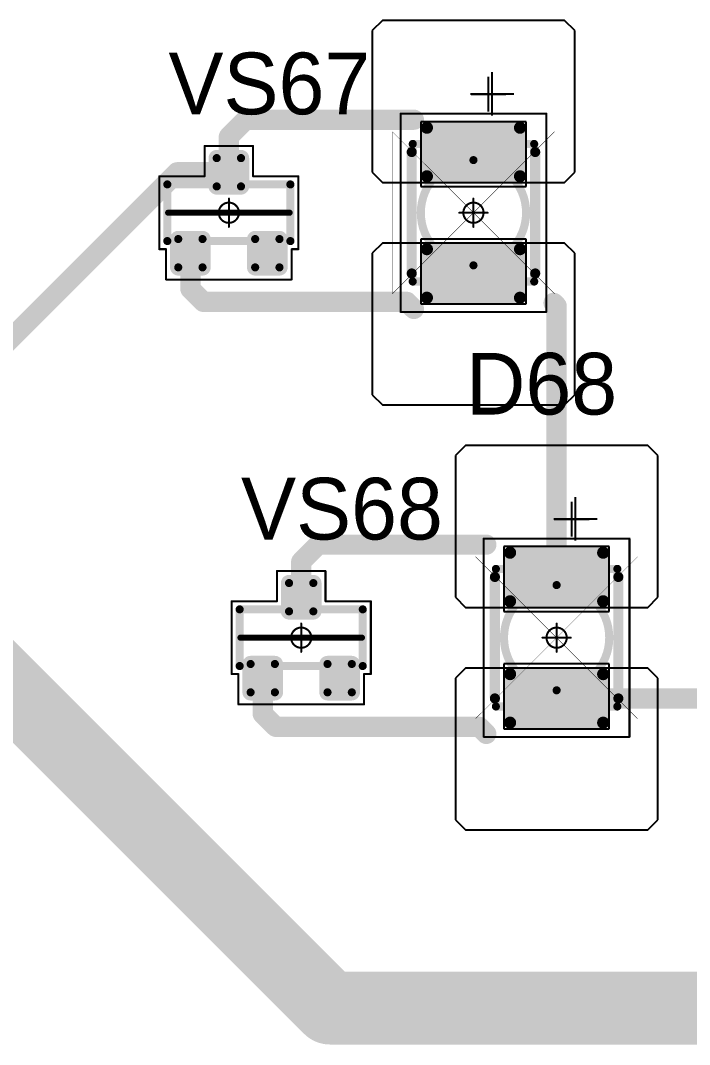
# Model space of a CAD drawing. Header units: millimetres. Extents: x 0 to 395, y 0 to 190.
# Drawn here: x 238.76 to 255.28, y 14.98 to 40.28 of the extents above; entities that cross this region are included whole.
import ezdxf

# ---------------------------------------------------------------- set-up
doc = ezdxf.new("R2010")
doc.units = ezdxf.units.MM
for name, color, linetype in [('Mechanical13', 56, 'Continuous'), ('Mechanical15', 56, 'Continuous'), ('Mechanical5', 56, 'Continuous'), ('TopLayer', 1, 'Continuous'), ('TopOverlay', 2, 'Continuous'), ('TopPaste', 8, 'Continuous'), ('TopSolder', 216, 'Continuous')]:
    doc.layers.add(name, color=color, linetype=linetype)

# ---------------------------------------------------------------- blocks, each defined once
blk = doc.blocks.new('SOT23_1116')
at = {"layer": 'Mechanical13', "const_width": 0.2}
for points in [[(-0.7, 1.52), (0.7, 1.52)], [(-0.7, 1.52), (-0.7, -1.52)], [(0.7, 1.52), (0.7, -1.52)], [(-0.7, -1.52), (0.7, -1.52)]]:
    blk.add_lwpolyline(points, dxfattribs=at)
at = {"layer": 'Mechanical13', "const_width": 0.1}
for points in [[(-0.75, 1.52, 1), (-0.65, 1.52, 1)], [(-0.75, 1.52, 1), (-0.65, 1.52, 1)], [(0.65, 1.52, 1), (0.75, 1.52, 1)], [(0.65, 1.52, 1), (0.75, 1.52, 1)], [(-0.75, -1.52, 1), (-0.65, -1.52, 1)], [(-0.75, -1.52, 1), (-0.65, -1.52, 1)], [(0.65, -1.52, 1), (0.75, -1.52, 1)], [(0.65, -1.52, 1), (0.75, -1.52, 1)]]:
    blk.add_lwpolyline(points, format="xyb", close=True, dxfattribs=at)
at = {"layer": 'Mechanical15', "const_width": 0.05}
for points in [[(-1.65, 1.55), (-1.65, -1.55)], [(-1.65, 1.55), (-0.9, 1.55)], [(-0.9, 1.72), (-0.9, 1.55)], [(-0.9, 1.72), (0.9, 1.72)], [(0.9, 1.72), (0.9, 0.6)], [(0.9, 0.6), (1.65, 0.6)], [(1.65, 0.6), (1.65, -0.6)], [(0, 0.35), (0, -0.35)], [(-0.35, 0), (0.35, 0)], [(0.9, -0.6), (1.65, -0.6)], [(0.9, -0.6), (0.9, -1.72)], [(-1.65, -1.55), (-0.9, -1.55)], [(-0.9, -1.55), (-0.9, -1.72)], [(-0.9, -1.72), (0.9, -1.72)]]:
    blk.add_lwpolyline(points, dxfattribs=at)
at = {"layer": 'Mechanical15'}
for points, const_width in [([(-1.662, 1.55, 1), (-1.637, 1.55, 1)], 0.025), ([(-1.662, 1.55, 1), (-1.637, 1.55, 1)], 0.025), ([(-0.913, 1.72, 1), (-0.888, 1.72, 1)], 0.025), ([(-0.913, 1.72, 1), (-0.888, 1.72, 1)], 0.025), ([(-0.913, 1.55, 1), (-0.888, 1.55, 1)], 0.025), ([(-0.913, 1.55, 1), (-0.888, 1.55, 1)], 0.025), ([(0.888, 1.72, 1), (0.913, 1.72, 1)], 0.025), ([(0.888, 1.72, 1), (0.913, 1.72, 1)], 0.025), ([(0.888, 0.6, 1), (0.913, 0.6, 1)], 0.025), ([(0.888, 0.6, 1), (0.913, 0.6, 1)], 0.025), ([(1.637, 0.6, 1), (1.662, 0.6, 1)], 0.025), ([(1.637, 0.6, 1), (1.662, 0.6, 1)], 0.025), ([(0.25, 0, 1), (-0.25, 0, 1)], 0.05), ([(-0.012, 0.35, 1), (0.012, 0.35, 1)], 0.025), ([(-0.362, 0, 1), (-0.337, 0, 1)], 0.025), ([(-0.262, 0, 1), (-0.238, 0, 1)], 0.025), ([(0.238, 0, 1), (0.262, 0, 1)], 0.025), ([(0.337, 0, 1), (0.362, 0, 1)], 0.025), ([(-0.012, -0.35, 1), (0.012, -0.35, 1)], 0.025), ([(0.888, -0.6, 1), (0.913, -0.6, 1)], 0.025), ([(0.888, -0.6, 1), (0.913, -0.6, 1)], 0.025), ([(1.637, -0.6, 1), (1.662, -0.6, 1)], 0.025), ([(1.637, -0.6, 1), (1.662, -0.6, 1)], 0.025), ([(-1.662, -1.55, 1), (-1.637, -1.55, 1)], 0.025), ([(-1.662, -1.55, 1), (-1.637, -1.55, 1)], 0.025), ([(-0.913, -1.55, 1), (-0.888, -1.55, 1)], 0.025), ([(-0.913, -1.55, 1), (-0.888, -1.55, 1)], 0.025), ([(-0.913, -1.72, 1), (-0.888, -1.72, 1)], 0.025), ([(-0.913, -1.72, 1), (-0.888, -1.72, 1)], 0.025), ([(0.888, -1.72, 1), (0.913, -1.72, 1)], 0.025), ([(0.888, -1.72, 1), (0.913, -1.72, 1)], 0.025)]:
    blk.add_lwpolyline(points, format="xyb", close=True, dxfattribs=dict(at, const_width=const_width))
at = {"layer": 'TopLayer', "const_width": 0.1}
for points in [[(-1.4, 1.25, 1), (-1.3, 1.25, 1)], [(-0.7, 1.25, 1), (-0.6, 1.25, 1)], [(-1.4, 0.65, 1), (-1.3, 0.65, 1)], [(-0.7, 0.65, 1), (-0.6, 0.65, 1)], [(0.6, 0.3, 1), (0.7, 0.3, 1)], [(1.3, 0.3, 1), (1.4, 0.3, 1)], [(0.6, -0.3, 1), (0.7, -0.3, 1)], [(1.3, -0.3, 1), (1.4, -0.3, 1)], [(-1.4, -0.65, 1), (-1.3, -0.65, 1)], [(-0.7, -0.65, 1), (-0.6, -0.65, 1)], [(-1.4, -1.25, 1), (-1.3, -1.25, 1)], [(-0.7, -1.25, 1), (-0.6, -1.25, 1)]]:
    blk.add_lwpolyline(points, format="xyb", close=True, dxfattribs=at)
at = {"layer": 'TopLayer'}
for points in [[(-1.35, 1.35), (-1.35, 0.55), (-0.65, 1.35), (-0.65, 0.55)], [(-1.45, 1.25), (-1.45, 0.65), (-0.55, 1.25), (-0.55, 0.65)], [(0.55, 0.3), (0.55, -0.3), (1.45, 0.3), (1.45, -0.3)], [(0.65, 0.4), (0.65, -0.4), (1.35, 0.4), (1.35, -0.4)], [(-1.45, -0.65), (-1.45, -1.25), (-0.55, -0.65), (-0.55, -1.25)], [(-1.35, -0.55), (-1.35, -1.35), (-0.65, -0.55), (-0.65, -1.35)]]:
    blk.add_solid(points, dxfattribs=at)
at = {"layer": 'TopOverlay', "const_width": 0.15}
blk.add_lwpolyline([(0, 1.5), (0, -1.5)], dxfattribs=at)
at = {"layer": 'TopOverlay', "const_width": 0.075}
for points in [[(-0.038, 1.5, 1), (0.038, 1.5, 1)], [(-0.038, -1.5, 1), (0.038, -1.5, 1)]]:
    blk.add_lwpolyline(points, format="xyb", close=True, dxfattribs=at)
at = {"layer": 'TopPaste', "const_width": 0.075}
for points in [[(-1.387, 1.25, 1), (-1.313, 1.25, 1)], [(-0.687, 1.25, 1), (-0.613, 1.25, 1)], [(-1.387, 0.65, 1), (-1.313, 0.65, 1)], [(-0.687, 0.65, 1), (-0.613, 0.65, 1)], [(0.613, 0.3, 1), (0.687, 0.3, 1)], [(1.313, 0.3, 1), (1.387, 0.3, 1)], [(0.613, -0.3, 1), (0.687, -0.3, 1)], [(1.313, -0.3, 1), (1.387, -0.3, 1)], [(-1.387, -0.65, 1), (-1.313, -0.65, 1)], [(-0.687, -0.65, 1), (-0.613, -0.65, 1)], [(-1.387, -1.25, 1), (-1.313, -1.25, 1)], [(-0.687, -1.25, 1), (-0.613, -1.25, 1)]]:
    blk.add_lwpolyline(points, format="xyb", close=True, dxfattribs=at)
at = {"layer": 'TopPaste'}
for points in [[(-1.35, 1.325), (-1.35, 0.575), (-0.65, 1.325), (-0.65, 0.575)], [(-1.425, 1.25), (-1.425, 0.65), (-0.575, 1.25), (-0.575, 0.65)], [(0.575, 0.3), (0.575, -0.3), (1.425, 0.3), (1.425, -0.3)], [(0.65, 0.375), (0.65, -0.375), (1.35, 0.375), (1.35, -0.375)], [(-1.425, -0.65), (-1.425, -1.25), (-0.575, -0.65), (-0.575, -1.25)], [(-1.35, -0.575), (-1.35, -1.325), (-0.65, -0.575), (-0.65, -1.325)]]:
    blk.add_solid(points, dxfattribs=at)
at = {"layer": 'TopSolder', "const_width": 0.202}
for points in [[(-1.451, 1.25, 1), (-1.249, 1.25, 1)], [(-0.751, 1.25, 1), (-0.549, 1.25, 1)], [(-1.451, 0.65, 1), (-1.249, 0.65, 1)], [(-0.751, 0.65, 1), (-0.549, 0.65, 1)], [(0.549, 0.3, 1), (0.751, 0.3, 1)], [(1.249, 0.3, 1), (1.451, 0.3, 1)], [(0.549, -0.3, 1), (0.751, -0.3, 1)], [(1.249, -0.3, 1), (1.451, -0.3, 1)], [(-1.451, -0.65, 1), (-1.249, -0.65, 1)], [(-0.751, -0.65, 1), (-0.549, -0.65, 1)], [(-1.451, -1.25, 1), (-1.249, -1.25, 1)], [(-0.751, -1.25, 1), (-0.549, -1.25, 1)]]:
    blk.add_lwpolyline(points, format="xyb", close=True, dxfattribs=at)
at = {"layer": 'TopSolder'}
for points in [[(-1.35, 1.452), (-1.35, 0.448), (-0.65, 1.452), (-0.65, 0.448)], [(-1.552, 1.25), (-1.552, 0.65), (-0.448, 1.25), (-0.448, 0.65)], [(0.448, 0.3), (0.448, -0.3), (1.552, 0.3), (1.552, -0.3)], [(0.65, 0.502), (0.65, -0.502), (1.35, 0.502), (1.35, -0.502)], [(-1.35, -0.448), (-1.35, -1.452), (-0.65, -0.448), (-0.65, -1.452)], [(-1.552, -0.65), (-1.552, -1.25), (-0.448, -0.65), (-0.448, -1.25)]]:
    blk.add_solid(points, dxfattribs=at)
blk = doc.blocks.new('SOT23_1117')
at = {"layer": 'Mechanical13', "const_width": 0.2}
for points in [[(-0.7, 1.52), (0.7, 1.52)], [(-0.7, 1.52), (-0.7, -1.52)], [(0.7, 1.52), (0.7, -1.52)], [(-0.7, -1.52), (0.7, -1.52)]]:
    blk.add_lwpolyline(points, dxfattribs=at)
at = {"layer": 'Mechanical13', "const_width": 0.1}
for points in [[(-0.75, 1.52, 1), (-0.65, 1.52, 1)], [(-0.75, 1.52, 1), (-0.65, 1.52, 1)], [(0.65, 1.52, 1), (0.75, 1.52, 1)], [(0.65, 1.52, 1), (0.75, 1.52, 1)], [(-0.75, -1.52, 1), (-0.65, -1.52, 1)], [(-0.75, -1.52, 1), (-0.65, -1.52, 1)], [(0.65, -1.52, 1), (0.75, -1.52, 1)], [(0.65, -1.52, 1), (0.75, -1.52, 1)]]:
    blk.add_lwpolyline(points, format="xyb", close=True, dxfattribs=at)
at = {"layer": 'Mechanical15', "const_width": 0.05}
for points in [[(-1.65, 1.55), (-1.65, -1.55)], [(-1.65, 1.55), (-0.9, 1.55)], [(-0.9, 1.72), (-0.9, 1.55)], [(-0.9, 1.72), (0.9, 1.72)], [(0.9, 1.72), (0.9, 0.6)], [(0.9, 0.6), (1.65, 0.6)], [(1.65, 0.6), (1.65, -0.6)], [(0, 0.35), (0, -0.35)], [(-0.35, 0), (0.35, 0)], [(0.9, -0.6), (1.65, -0.6)], [(0.9, -0.6), (0.9, -1.72)], [(-1.65, -1.55), (-0.9, -1.55)], [(-0.9, -1.55), (-0.9, -1.72)], [(-0.9, -1.72), (0.9, -1.72)]]:
    blk.add_lwpolyline(points, dxfattribs=at)
at = {"layer": 'Mechanical15'}
for points, const_width in [([(-1.662, 1.55, 1), (-1.637, 1.55, 1)], 0.025), ([(-1.662, 1.55, 1), (-1.637, 1.55, 1)], 0.025), ([(-0.913, 1.72, 1), (-0.888, 1.72, 1)], 0.025), ([(-0.913, 1.72, 1), (-0.888, 1.72, 1)], 0.025), ([(-0.913, 1.55, 1), (-0.888, 1.55, 1)], 0.025), ([(-0.913, 1.55, 1), (-0.888, 1.55, 1)], 0.025), ([(0.888, 1.72, 1), (0.913, 1.72, 1)], 0.025), ([(0.888, 1.72, 1), (0.913, 1.72, 1)], 0.025), ([(0.888, 0.6, 1), (0.913, 0.6, 1)], 0.025), ([(0.888, 0.6, 1), (0.913, 0.6, 1)], 0.025), ([(1.637, 0.6, 1), (1.662, 0.6, 1)], 0.025), ([(1.637, 0.6, 1), (1.662, 0.6, 1)], 0.025), ([(0.25, 0, 1), (-0.25, 0, 1)], 0.05), ([(-0.012, 0.35, 1), (0.012, 0.35, 1)], 0.025), ([(-0.362, 0, 1), (-0.337, 0, 1)], 0.025), ([(-0.262, 0, 1), (-0.238, 0, 1)], 0.025), ([(0.238, 0, 1), (0.262, 0, 1)], 0.025), ([(0.337, 0, 1), (0.362, 0, 1)], 0.025), ([(-0.012, -0.35, 1), (0.012, -0.35, 1)], 0.025), ([(0.888, -0.6, 1), (0.913, -0.6, 1)], 0.025), ([(0.888, -0.6, 1), (0.913, -0.6, 1)], 0.025), ([(1.637, -0.6, 1), (1.662, -0.6, 1)], 0.025), ([(1.637, -0.6, 1), (1.662, -0.6, 1)], 0.025), ([(-1.662, -1.55, 1), (-1.637, -1.55, 1)], 0.025), ([(-1.662, -1.55, 1), (-1.637, -1.55, 1)], 0.025), ([(-0.913, -1.55, 1), (-0.888, -1.55, 1)], 0.025), ([(-0.913, -1.55, 1), (-0.888, -1.55, 1)], 0.025), ([(-0.913, -1.72, 1), (-0.888, -1.72, 1)], 0.025), ([(-0.913, -1.72, 1), (-0.888, -1.72, 1)], 0.025), ([(0.888, -1.72, 1), (0.913, -1.72, 1)], 0.025), ([(0.888, -1.72, 1), (0.913, -1.72, 1)], 0.025)]:
    blk.add_lwpolyline(points, format="xyb", close=True, dxfattribs=dict(at, const_width=const_width))
at = {"layer": 'TopLayer', "const_width": 0.1}
for points in [[(-1.4, 1.25, 1), (-1.3, 1.25, 1)], [(-0.7, 1.25, 1), (-0.6, 1.25, 1)], [(-1.4, 0.65, 1), (-1.3, 0.65, 1)], [(-0.7, 0.65, 1), (-0.6, 0.65, 1)], [(0.6, 0.3, 1), (0.7, 0.3, 1)], [(1.3, 0.3, 1), (1.4, 0.3, 1)], [(0.6, -0.3, 1), (0.7, -0.3, 1)], [(1.3, -0.3, 1), (1.4, -0.3, 1)], [(-1.4, -0.65, 1), (-1.3, -0.65, 1)], [(-0.7, -0.65, 1), (-0.6, -0.65, 1)], [(-1.4, -1.25, 1), (-1.3, -1.25, 1)], [(-0.7, -1.25, 1), (-0.6, -1.25, 1)]]:
    blk.add_lwpolyline(points, format="xyb", close=True, dxfattribs=at)
at = {"layer": 'TopLayer'}
for points in [[(-1.35, 1.35), (-1.35, 0.55), (-0.65, 1.35), (-0.65, 0.55)], [(-1.45, 1.25), (-1.45, 0.65), (-0.55, 1.25), (-0.55, 0.65)], [(0.55, 0.3), (0.55, -0.3), (1.45, 0.3), (1.45, -0.3)], [(0.65, 0.4), (0.65, -0.4), (1.35, 0.4), (1.35, -0.4)], [(-1.45, -0.65), (-1.45, -1.25), (-0.55, -0.65), (-0.55, -1.25)], [(-1.35, -0.55), (-1.35, -1.35), (-0.65, -0.55), (-0.65, -1.35)]]:
    blk.add_solid(points, dxfattribs=at)
at = {"layer": 'TopOverlay', "const_width": 0.15}
blk.add_lwpolyline([(0, 1.5), (0, -1.5)], dxfattribs=at)
at = {"layer": 'TopOverlay', "const_width": 0.075}
for points in [[(-0.038, 1.5, 1), (0.038, 1.5, 1)], [(-0.038, -1.5, 1), (0.038, -1.5, 1)]]:
    blk.add_lwpolyline(points, format="xyb", close=True, dxfattribs=at)
at = {"layer": 'TopPaste', "const_width": 0.075}
for points in [[(-1.387, 1.25, 1), (-1.313, 1.25, 1)], [(-0.687, 1.25, 1), (-0.613, 1.25, 1)], [(-1.387, 0.65, 1), (-1.313, 0.65, 1)], [(-0.687, 0.65, 1), (-0.613, 0.65, 1)], [(0.613, 0.3, 1), (0.687, 0.3, 1)], [(1.313, 0.3, 1), (1.387, 0.3, 1)], [(0.613, -0.3, 1), (0.687, -0.3, 1)], [(1.313, -0.3, 1), (1.387, -0.3, 1)], [(-1.387, -0.65, 1), (-1.313, -0.65, 1)], [(-0.687, -0.65, 1), (-0.613, -0.65, 1)], [(-1.387, -1.25, 1), (-1.313, -1.25, 1)], [(-0.687, -1.25, 1), (-0.613, -1.25, 1)]]:
    blk.add_lwpolyline(points, format="xyb", close=True, dxfattribs=at)
at = {"layer": 'TopPaste'}
for points in [[(-1.35, 1.325), (-1.35, 0.575), (-0.65, 1.325), (-0.65, 0.575)], [(-1.425, 1.25), (-1.425, 0.65), (-0.575, 1.25), (-0.575, 0.65)], [(0.575, 0.3), (0.575, -0.3), (1.425, 0.3), (1.425, -0.3)], [(0.65, 0.375), (0.65, -0.375), (1.35, 0.375), (1.35, -0.375)], [(-1.425, -0.65), (-1.425, -1.25), (-0.575, -0.65), (-0.575, -1.25)], [(-1.35, -0.575), (-1.35, -1.325), (-0.65, -0.575), (-0.65, -1.325)]]:
    blk.add_solid(points, dxfattribs=at)
at = {"layer": 'TopSolder', "const_width": 0.202}
for points in [[(-1.451, 1.25, 1), (-1.249, 1.25, 1)], [(-0.751, 1.25, 1), (-0.549, 1.25, 1)], [(-1.451, 0.65, 1), (-1.249, 0.65, 1)], [(-0.751, 0.65, 1), (-0.549, 0.65, 1)], [(0.549, 0.3, 1), (0.751, 0.3, 1)], [(1.249, 0.3, 1), (1.451, 0.3, 1)], [(0.549, -0.3, 1), (0.751, -0.3, 1)], [(1.249, -0.3, 1), (1.451, -0.3, 1)], [(-1.451, -0.65, 1), (-1.249, -0.65, 1)], [(-0.751, -0.65, 1), (-0.549, -0.65, 1)], [(-1.451, -1.25, 1), (-1.249, -1.25, 1)], [(-0.751, -1.25, 1), (-0.549, -1.25, 1)]]:
    blk.add_lwpolyline(points, format="xyb", close=True, dxfattribs=at)
at = {"layer": 'TopSolder'}
for points in [[(-1.35, 1.452), (-1.35, 0.448), (-0.65, 1.452), (-0.65, 0.448)], [(-1.552, 1.25), (-1.552, 0.65), (-0.448, 1.25), (-0.448, 0.65)], [(0.448, 0.3), (0.448, -0.3), (1.552, 0.3), (1.552, -0.3)], [(0.65, 0.502), (0.65, -0.502), (1.35, 0.502), (1.35, -0.502)], [(-1.35, -0.448), (-1.35, -1.452), (-0.65, -0.448), (-0.65, -1.452)], [(-1.552, -0.65), (-1.552, -1.25), (-0.448, -0.65), (-0.448, -1.25)]]:
    blk.add_solid(points, dxfattribs=at)
blk = doc.blocks.new('T66G_4_1265')
at = {"layer": 'Mechanical13'}
for p, q in [((2.936, 0.071), (2.936, -1)), ((2.4, -0.464), (3.471, -0.464))]:
    blk.add_line(p, q, dxfattribs=at)
at = {"layer": 'Mechanical13', "const_width": 0.2}
for points in [[(-1.7, 1.5), (1.7, 1.5)], [(-1.7, 1.5), (-1.7, -1.5)], [(1.7, 1.5), (1.7, -1.5)], [(-1.7, -1.5), (1.7, -1.5)]]:
    blk.add_lwpolyline(points, dxfattribs=at)
at = {"layer": 'Mechanical13'}
for points, const_width in [([(-1.75, 1.5, 1), (-1.65, 1.5, 1)], 0.1), ([(-1.75, 1.5, 1), (-1.65, 1.5, 1)], 0.1), ([(1.65, 1.5, 1), (1.75, 1.5, 1)], 0.1), ([(1.65, 1.5, 1), (1.75, 1.5, 1)], 0.1), ([(1.3, 0, 1), (-1.3, 0, 1)], 0.2), ([(-1.35, 0, 1), (-1.25, 0, 1)], 0.1), ([(1.25, 0, 1), (1.35, 0, 1)], 0.1), ([(-1.75, -1.5, 1), (-1.65, -1.5, 1)], 0.1), ([(-1.75, -1.5, 1), (-1.65, -1.5, 1)], 0.1), ([(1.65, -1.5, 1), (1.75, -1.5, 1)], 0.1), ([(1.65, -1.5, 1), (1.75, -1.5, 1)], 0.1)]:
    blk.add_lwpolyline(points, format="xyb", close=True, dxfattribs=dict(at, const_width=const_width))
at = {"layer": 'Mechanical15', "const_width": 0.05}
for points in [[(-2.45, 1.8), (-2.45, -1.8)], [(-2.45, 1.8), (2.45, 1.8)], [(2.45, 1.8), (2.45, -1.8)], [(0, 0.35), (0, -0.35)], [(-0.35, 0), (0.35, 0)], [(-2.45, -1.8), (2.45, -1.8)]]:
    blk.add_lwpolyline(points, dxfattribs=at)
at = {"layer": 'Mechanical15'}
for points, const_width in [([(-2.462, 1.8, 1), (-2.438, 1.8, 1)], 0.025), ([(-2.462, 1.8, 1), (-2.438, 1.8, 1)], 0.025), ([(2.438, 1.8, 1), (2.462, 1.8, 1)], 0.025), ([(2.438, 1.8, 1), (2.462, 1.8, 1)], 0.025), ([(0.25, 0, 1), (-0.25, 0, 1)], 0.05), ([(-0.012, 0.35, 1), (0.012, 0.35, 1)], 0.025), ([(-0.362, 0, 1), (-0.337, 0, 1)], 0.025), ([(-0.262, 0, 1), (-0.238, 0, 1)], 0.025), ([(0.238, 0, 1), (0.262, 0, 1)], 0.025), ([(0.337, 0, 1), (0.362, 0, 1)], 0.025), ([(-0.012, -0.35, 1), (0.012, -0.35, 1)], 0.025), ([(-2.462, -1.8, 1), (-2.438, -1.8, 1)], 0.025), ([(-2.462, -1.8, 1), (-2.438, -1.8, 1)], 0.025), ([(2.438, -1.8, 1), (2.462, -1.8, 1)], 0.025), ([(2.438, -1.8, 1), (2.462, -1.8, 1)], 0.025)]:
    blk.add_lwpolyline(points, format="xyb", close=True, dxfattribs=dict(at, const_width=const_width))
at = {"layer": 'TopLayer'}
for p, q in [((-4.5, 2.5), (-4.75, 2.25)), ((-1, 2.5), (-4.5, 2.5)), ((-0.75, 2.25), (-1, 2.5)), ((1, 2.5), (0.75, 2.25)), ((4.5, 2.5), (1, 2.5)), ((4.75, 2.25), (4.5, 2.5)), ((-4.75, 2.25), (-4.75, -2.25)), ((-0.75, -2.25), (-0.75, 2.25)), ((0.75, 2.25), (0.75, -2.25)), ((4.75, -2.25), (4.75, 2.25)), ((-4.75, -2.25), (-4.5, -2.5)), ((-1, -2.5), (-0.75, -2.25)), ((0.75, -2.25), (1, -2.5)), ((4.5, -2.5), (4.75, -2.25)), ((-4.5, -2.5), (-1, -2.5)), ((1, -2.5), (4.5, -2.5))]:
    blk.add_line(p, q, dxfattribs=at)
at = {"layer": 'TopLayer', "const_width": 0.15}
for points in [[(-2.175, 1.15, 1), (-2.025, 1.15, 1)], [(-0.975, 1.15, 1), (-0.825, 1.15, 1)], [(0.825, 1.15, 1), (0.975, 1.15, 1)], [(2.025, 1.15, 1), (2.175, 1.15, 1)], [(-2.175, -1.15, 1), (-2.025, -1.15, 1)], [(-0.975, -1.15, 1), (-0.825, -1.15, 1)], [(0.825, -1.15, 1), (0.975, -1.15, 1)], [(2.025, -1.15, 1), (2.175, -1.15, 1)]]:
    blk.add_lwpolyline(points, format="xyb", close=True, dxfattribs=at)
at = {"layer": 'TopLayer'}
for points in [[(-0.9, 1.3), (-2.1, 1.3), (-0.9, -1.3), (-2.1, -1.3)], [(2.1, 1.3), (0.9, 1.3), (2.1, -1.3), (0.9, -1.3)], [(-0.75, 1.15), (-2.25, 1.15), (-0.75, -1.15), (-2.25, -1.15)], [(2.25, 1.15), (0.75, 1.15), (2.25, -1.15), (0.75, -1.15)]]:
    blk.add_solid(points, dxfattribs=at)
at = {"layer": 'TopOverlay'}
for p, q in [((2.928, 0.057), (2.928, -0.8)), ((2.5, -0.372), (3.357, -0.372))]:
    blk.add_line(p, q, dxfattribs=at)
at = {"layer": 'TopOverlay', "const_width": 0.25}
for points in [[(-1.5, 1.525), (1.5, 1.525)], [(-1.5, -1.525), (1.5, -1.525)]]:
    blk.add_lwpolyline(points, dxfattribs=at)
at = {"layer": 'TopOverlay', "const_width": 0.125}
for points in [[(-1.562, 1.525, 1), (-1.438, 1.525, 1)], [(1.438, 1.525, 1), (1.562, 1.525, 1)], [(-1.562, -1.525, 1), (-1.438, -1.525, 1)], [(1.438, -1.525, 1), (1.562, -1.525, 1)]]:
    blk.add_lwpolyline(points, format="xyb", close=True, dxfattribs=at)
at = {"layer": 'TopPaste', "const_width": 0.125}
for points in [[(-2.163, 1.15, 1), (-2.038, 1.15, 1)], [(-0.963, 1.15, 1), (-0.838, 1.15, 1)], [(0.838, 1.15, 1), (0.963, 1.15, 1)], [(2.038, 1.15, 1), (2.163, 1.15, 1)], [(-2.163, -1.15, 1), (-2.038, -1.15, 1)], [(-0.963, -1.15, 1), (-0.838, -1.15, 1)], [(0.838, -1.15, 1), (0.963, -1.15, 1)], [(2.038, -1.15, 1), (2.163, -1.15, 1)]]:
    blk.add_lwpolyline(points, format="xyb", close=True, dxfattribs=at)
at = {"layer": 'TopPaste'}
for points in [[(-0.9, 1.275), (-2.1, 1.275), (-0.9, -1.275), (-2.1, -1.275)], [(2.1, 1.275), (0.9, 1.275), (2.1, -1.275), (0.9, -1.275)], [(-0.775, 1.15), (-2.225, 1.15), (-0.775, -1.15), (-2.225, -1.15)], [(2.225, 1.15), (0.775, 1.15), (2.225, -1.15), (0.775, -1.15)]]:
    blk.add_solid(points, dxfattribs=at)
at = {"layer": 'TopSolder'}
for p, q in [((-2.25, 1.3), (-2.25, -1.3)), ((-0.65, 1.3), (-2.25, 1.3)), ((-0.65, -1.3), (-0.65, 1.3)), ((0.65, 1.3), (0.65, -1.3)), ((2.25, 1.3), (0.65, 1.3)), ((2.25, -1.3), (2.25, 1.3)), ((-2.25, -1.3), (-0.65, -1.3)), ((0.65, -1.3), (2.25, -1.3))]:
    blk.add_line(p, q, dxfattribs=at)
blk = doc.blocks.new('T66G_4_1266')
at = {"layer": 'Mechanical13'}
for p, q in [((2.936, 0.071), (2.936, -1)), ((2.4, -0.464), (3.471, -0.464))]:
    blk.add_line(p, q, dxfattribs=at)
at = {"layer": 'Mechanical13', "const_width": 0.2}
for points in [[(-1.7, 1.5), (1.7, 1.5)], [(-1.7, 1.5), (-1.7, -1.5)], [(1.7, 1.5), (1.7, -1.5)], [(-1.7, -1.5), (1.7, -1.5)]]:
    blk.add_lwpolyline(points, dxfattribs=at)
at = {"layer": 'Mechanical13'}
for points, const_width in [([(-1.75, 1.5, 1), (-1.65, 1.5, 1)], 0.1), ([(-1.75, 1.5, 1), (-1.65, 1.5, 1)], 0.1), ([(1.65, 1.5, 1), (1.75, 1.5, 1)], 0.1), ([(1.65, 1.5, 1), (1.75, 1.5, 1)], 0.1), ([(1.3, 0, 1), (-1.3, 0, 1)], 0.2), ([(-1.35, 0, 1), (-1.25, 0, 1)], 0.1), ([(1.25, 0, 1), (1.35, 0, 1)], 0.1), ([(-1.75, -1.5, 1), (-1.65, -1.5, 1)], 0.1), ([(-1.75, -1.5, 1), (-1.65, -1.5, 1)], 0.1), ([(1.65, -1.5, 1), (1.75, -1.5, 1)], 0.1), ([(1.65, -1.5, 1), (1.75, -1.5, 1)], 0.1)]:
    blk.add_lwpolyline(points, format="xyb", close=True, dxfattribs=dict(at, const_width=const_width))
at = {"layer": 'Mechanical15', "const_width": 0.05}
for points in [[(-2.45, 1.8), (-2.45, -1.8)], [(-2.45, 1.8), (2.45, 1.8)], [(2.45, 1.8), (2.45, -1.8)], [(0, 0.35), (0, -0.35)], [(-0.35, 0), (0.35, 0)], [(-2.45, -1.8), (2.45, -1.8)]]:
    blk.add_lwpolyline(points, dxfattribs=at)
at = {"layer": 'Mechanical15'}
for points, const_width in [([(-2.462, 1.8, 1), (-2.438, 1.8, 1)], 0.025), ([(-2.462, 1.8, 1), (-2.438, 1.8, 1)], 0.025), ([(2.438, 1.8, 1), (2.462, 1.8, 1)], 0.025), ([(2.438, 1.8, 1), (2.462, 1.8, 1)], 0.025), ([(0.25, 0, 1), (-0.25, 0, 1)], 0.05), ([(-0.012, 0.35, 1), (0.012, 0.35, 1)], 0.025), ([(-0.362, 0, 1), (-0.337, 0, 1)], 0.025), ([(-0.262, 0, 1), (-0.238, 0, 1)], 0.025), ([(0.238, 0, 1), (0.262, 0, 1)], 0.025), ([(0.337, 0, 1), (0.362, 0, 1)], 0.025), ([(-0.012, -0.35, 1), (0.012, -0.35, 1)], 0.025), ([(-2.462, -1.8, 1), (-2.438, -1.8, 1)], 0.025), ([(-2.462, -1.8, 1), (-2.438, -1.8, 1)], 0.025), ([(2.438, -1.8, 1), (2.462, -1.8, 1)], 0.025), ([(2.438, -1.8, 1), (2.462, -1.8, 1)], 0.025)]:
    blk.add_lwpolyline(points, format="xyb", close=True, dxfattribs=dict(at, const_width=const_width))
at = {"layer": 'TopLayer'}
for p, q in [((-4.5, 2.5), (-4.75, 2.25)), ((-1, 2.5), (-4.5, 2.5)), ((-0.75, 2.25), (-1, 2.5)), ((1, 2.5), (0.75, 2.25)), ((4.5, 2.5), (1, 2.5)), ((4.75, 2.25), (4.5, 2.5)), ((-4.75, 2.25), (-4.75, -2.25)), ((-0.75, -2.25), (-0.75, 2.25)), ((0.75, 2.25), (0.75, -2.25)), ((4.75, -2.25), (4.75, 2.25)), ((-4.75, -2.25), (-4.5, -2.5)), ((-1, -2.5), (-0.75, -2.25)), ((0.75, -2.25), (1, -2.5)), ((4.5, -2.5), (4.75, -2.25)), ((-4.5, -2.5), (-1, -2.5)), ((1, -2.5), (4.5, -2.5))]:
    blk.add_line(p, q, dxfattribs=at)
at = {"layer": 'TopLayer', "const_width": 0.15}
for points in [[(-2.175, 1.15, 1), (-2.025, 1.15, 1)], [(-0.975, 1.15, 1), (-0.825, 1.15, 1)], [(0.825, 1.15, 1), (0.975, 1.15, 1)], [(2.025, 1.15, 1), (2.175, 1.15, 1)], [(-2.175, -1.15, 1), (-2.025, -1.15, 1)], [(-0.975, -1.15, 1), (-0.825, -1.15, 1)], [(0.825, -1.15, 1), (0.975, -1.15, 1)], [(2.025, -1.15, 1), (2.175, -1.15, 1)]]:
    blk.add_lwpolyline(points, format="xyb", close=True, dxfattribs=at)
at = {"layer": 'TopLayer'}
for points in [[(-0.9, 1.3), (-2.1, 1.3), (-0.9, -1.3), (-2.1, -1.3)], [(2.1, 1.3), (0.9, 1.3), (2.1, -1.3), (0.9, -1.3)], [(-0.75, 1.15), (-2.25, 1.15), (-0.75, -1.15), (-2.25, -1.15)], [(2.25, 1.15), (0.75, 1.15), (2.25, -1.15), (0.75, -1.15)]]:
    blk.add_solid(points, dxfattribs=at)
at = {"layer": 'TopOverlay'}
for p, q in [((2.928, 0.057), (2.928, -0.8)), ((2.5, -0.372), (3.357, -0.372))]:
    blk.add_line(p, q, dxfattribs=at)
at = {"layer": 'TopOverlay', "const_width": 0.25}
for points in [[(-1.5, 1.525), (1.5, 1.525)], [(-1.5, -1.525), (1.5, -1.525)]]:
    blk.add_lwpolyline(points, dxfattribs=at)
at = {"layer": 'TopOverlay', "const_width": 0.125}
for points in [[(-1.562, 1.525, 1), (-1.438, 1.525, 1)], [(1.438, 1.525, 1), (1.562, 1.525, 1)], [(-1.562, -1.525, 1), (-1.438, -1.525, 1)], [(1.438, -1.525, 1), (1.562, -1.525, 1)]]:
    blk.add_lwpolyline(points, format="xyb", close=True, dxfattribs=at)
at = {"layer": 'TopPaste', "const_width": 0.125}
for points in [[(-2.163, 1.15, 1), (-2.038, 1.15, 1)], [(-0.963, 1.15, 1), (-0.838, 1.15, 1)], [(0.838, 1.15, 1), (0.963, 1.15, 1)], [(2.038, 1.15, 1), (2.163, 1.15, 1)], [(-2.163, -1.15, 1), (-2.038, -1.15, 1)], [(-0.963, -1.15, 1), (-0.838, -1.15, 1)], [(0.838, -1.15, 1), (0.963, -1.15, 1)], [(2.038, -1.15, 1), (2.163, -1.15, 1)]]:
    blk.add_lwpolyline(points, format="xyb", close=True, dxfattribs=at)
at = {"layer": 'TopPaste'}
for points in [[(-0.9, 1.275), (-2.1, 1.275), (-0.9, -1.275), (-2.1, -1.275)], [(2.1, 1.275), (0.9, 1.275), (2.1, -1.275), (0.9, -1.275)], [(-0.775, 1.15), (-2.225, 1.15), (-0.775, -1.15), (-2.225, -1.15)], [(2.225, 1.15), (0.775, 1.15), (2.225, -1.15), (0.775, -1.15)]]:
    blk.add_solid(points, dxfattribs=at)
at = {"layer": 'TopSolder'}
for p, q in [((-2.25, 1.3), (-2.25, -1.3)), ((-0.65, 1.3), (-2.25, 1.3)), ((-0.65, -1.3), (-0.65, 1.3)), ((0.65, 1.3), (0.65, -1.3)), ((2.25, 1.3), (0.65, 1.3)), ((2.25, -1.3), (2.25, 1.3)), ((-2.25, -1.3), (-0.65, -1.3)), ((0.65, -1.3), (2.25, -1.3))]:
    blk.add_line(p, q, dxfattribs=at)

msp = doc.modelspace()

# ---------------------------------------------------------------- linework, layer by layer
at = {"layer": 'Mechanical5'}
for points, const_width in [([(247.946, 33.527), (251.946, 37.527)], 0.01), ([(247.946, 37.527), (251.946, 33.527)], 0.01), ([(247.946, 33.527), (247.946, 37.527)], 0.001), ([(247.946, 37.527), (251.946, 37.527)], 0.001), ([(251.946, 33.527), (251.946, 37.527)], 0.001), ([(247.946, 33.527), (251.946, 33.527)], 0.001), ([(250, 23.027), (254, 27.027)], 0.01), ([(250, 27.027), (254, 23.027)], 0.01), ([(250, 23.027), (250, 27.027)], 0.001), ([(250, 27.027), (254, 27.027)], 0.001), ([(254, 23.027), (254, 27.027)], 0.001), ([(250, 23.027), (254, 23.027)], 0.001)]:
    msp.add_lwpolyline(points, dxfattribs=dict(at, const_width=const_width))
for points, const_width in [([(247.943, 37.527, 1), (247.948, 37.527, 1)], 0.005), ([(247.945, 37.527, 1), (247.946, 37.527, 1)], 0.0005), ([(247.945, 37.527, 1), (247.946, 37.527, 1)], 0.0005), ([(251.943, 37.527, 1), (251.948, 37.527, 1)], 0.005), ([(251.945, 37.527, 1), (251.946, 37.527, 1)], 0.0005), ([(251.945, 37.527, 1), (251.946, 37.527, 1)], 0.0005), ([(247.943, 33.527, 1), (247.948, 33.527, 1)], 0.005), ([(247.945, 33.527, 1), (247.946, 33.527, 1)], 0.0005), ([(247.945, 33.527, 1), (247.946, 33.527, 1)], 0.0005), ([(251.943, 33.527, 1), (251.948, 33.527, 1)], 0.005), ([(251.945, 33.527, 1), (251.946, 33.527, 1)], 0.0005), ([(251.945, 33.527, 1), (251.946, 33.527, 1)], 0.0005), ([(249.998, 27.027, 1), (250.003, 27.027, 1)], 0.005), ([(250, 27.027, 1), (250.001, 27.027, 1)], 0.0005), ([(250, 27.027, 1), (250.001, 27.027, 1)], 0.0005), ([(253.998, 27.027, 1), (254.003, 27.027, 1)], 0.005), ([(254, 27.027, 1), (254.001, 27.027, 1)], 0.0005), ([(254, 27.027, 1), (254.001, 27.027, 1)], 0.0005), ([(249.998, 23.027, 1), (250.003, 23.027, 1)], 0.005), ([(250, 23.027, 1), (250.001, 23.027, 1)], 0.0005), ([(250, 23.027, 1), (250.001, 23.027, 1)], 0.0005), ([(253.998, 23.027, 1), (254.003, 23.027, 1)], 0.005), ([(254, 23.027, 1), (254.001, 23.027, 1)], 0.0005), ([(254, 23.027, 1), (254.001, 23.027, 1)], 0.0005)]:
    msp.add_lwpolyline(points, format="xyb", close=True, dxfattribs=dict(at, const_width=const_width))
at = {"layer": 'TopLayer'}
for points, const_width in [([(243.904, 37.404), (244.325, 37.825)], 0.5), ([(244.325, 37.825), (248.475, 37.825)], 0.5), ([(243.904, 36.527), (243.904, 37.404)], 0.5), ([(234.188, 28.087), (242.627, 36.527)], 0.5), ([(242.627, 36.527), (243.904, 36.527)], 0.5), ([(242.954, 33.646), (242.954, 34.527)], 0.5), ([(242.954, 33.646), (243.275, 33.325)], 0.5), ([(243.275, 33.325), (248.3, 33.325)], 0.5), ([(248.3, 33.325), (248.475, 33.15)], 0.5), ([(251.925, 33.3), (252, 33.225)], 0.5), ([(252, 26.527), (252, 33.225)], 0.5), ([(234.188, 28.087), (246.4, 15.875)], 1.8), ([(245.691, 26.903), (246.113, 27.325)], 0.5), ([(246.113, 27.325), (250.263, 27.325)], 0.5), ([(245.691, 26.027), (245.691, 26.903)], 0.5), ([(244.741, 23.146), (244.741, 24.027)], 0.5), ([(252, 23.527), (260.871, 23.527)], 0.5), ([(244.741, 23.146), (245.063, 22.825)], 0.5), ([(245.063, 22.825), (250.088, 22.825)], 0.5), ([(250.088, 22.825), (250.263, 22.65)], 0.5), ([(246.4, 15.875), (269.625, 15.875)], 1.8)]:
    msp.add_lwpolyline(points, dxfattribs=dict(at, const_width=const_width))
for points, const_width in [([(244.2, 37.825, 1), (244.45, 37.825, 1)], 0.25), ([(244.2, 37.825, 1), (244.45, 37.825, 1)], 0.25), ([(248.35, 37.825, 1), (248.6, 37.825, 1)], 0.25), ([(243.779, 37.404, 1), (244.029, 37.404, 1)], 0.25), ([(243.779, 37.404, 1), (244.029, 37.404, 1)], 0.25), ([(242.502, 36.527, 1), (242.752, 36.527, 1)], 0.25), ([(242.502, 36.527, 1), (242.752, 36.527, 1)], 0.25), ([(243.779, 36.527, 1), (244.029, 36.527, 1)], 0.25), ([(243.779, 36.527, 1), (244.029, 36.527, 1)], 0.25), ([(242.829, 34.527, 1), (243.079, 34.527, 1)], 0.25), ([(242.829, 33.646, 1), (243.079, 33.646, 1)], 0.25), ([(242.829, 33.646, 1), (243.079, 33.646, 1)], 0.25), ([(243.15, 33.325, 1), (243.4, 33.325, 1)], 0.25), ([(243.15, 33.325, 1), (243.4, 33.325, 1)], 0.25), ([(248.175, 33.325, 1), (248.425, 33.325, 1)], 0.25), ([(248.175, 33.325, 1), (248.425, 33.325, 1)], 0.25), ([(248.35, 33.15, 1), (248.6, 33.15, 1)], 0.25), ([(251.8, 33.3, 1), (252.05, 33.3, 1)], 0.25), ([(251.875, 33.225, 1), (252.125, 33.225, 1)], 0.25), ([(251.875, 33.225, 1), (252.125, 33.225, 1)], 0.25), ([(245.988, 27.325, 1), (246.238, 27.325, 1)], 0.25), ([(245.988, 27.325, 1), (246.238, 27.325, 1)], 0.25), ([(250.138, 27.325, 1), (250.388, 27.325, 1)], 0.25), ([(245.566, 26.903, 1), (245.816, 26.903, 1)], 0.25), ([(245.566, 26.903, 1), (245.816, 26.903, 1)], 0.25), ([(251.875, 26.527, 1), (252.125, 26.527, 1)], 0.25), ([(245.566, 26.027, 1), (245.816, 26.027, 1)], 0.25), ([(244.616, 24.027, 1), (244.866, 24.027, 1)], 0.25), ([(251.875, 23.527, 1), (252.125, 23.527, 1)], 0.25), ([(244.616, 23.146, 1), (244.866, 23.146, 1)], 0.25), ([(244.616, 23.146, 1), (244.866, 23.146, 1)], 0.25), ([(244.938, 22.825, 1), (245.188, 22.825, 1)], 0.25), ([(244.938, 22.825, 1), (245.188, 22.825, 1)], 0.25), ([(249.963, 22.825, 1), (250.213, 22.825, 1)], 0.25), ([(249.963, 22.825, 1), (250.213, 22.825, 1)], 0.25), ([(250.138, 22.65, 1), (250.388, 22.65, 1)], 0.25), ([(245.95, 15.875, 1), (246.85, 15.875, 1)], 0.9), ([(245.95, 15.875, 1), (246.85, 15.875, 1)], 0.9)]:
    msp.add_lwpolyline(points, format="xyb", close=True, dxfattribs=dict(at, const_width=const_width))

# ---------------------------------------------------------------- block references
at = {"rotation": 90}
for name, p in [('T66G_4_1266', (249.946, 35.527)), ('SOT23_1117', (243.904, 35.527)), ('T66G_4_1265', (252, 25.027)), ('SOT23_1116', (245.691, 25.027))]:
    msp.add_blockref(name, p, dxfattribs=at)

# ---------------------------------------------------------------- texts
at = {"layer": 'TopOverlay'}
for s, p in [('VS67', (242.412, 37.959)), ('D68', (249.757, 30.541)), ('VS68', (244.205, 27.453))]:
    msp.add_text(s, height=1.524, dxfattribs=at).set_placement(p)

doc.saveas('drawing.dxf')
